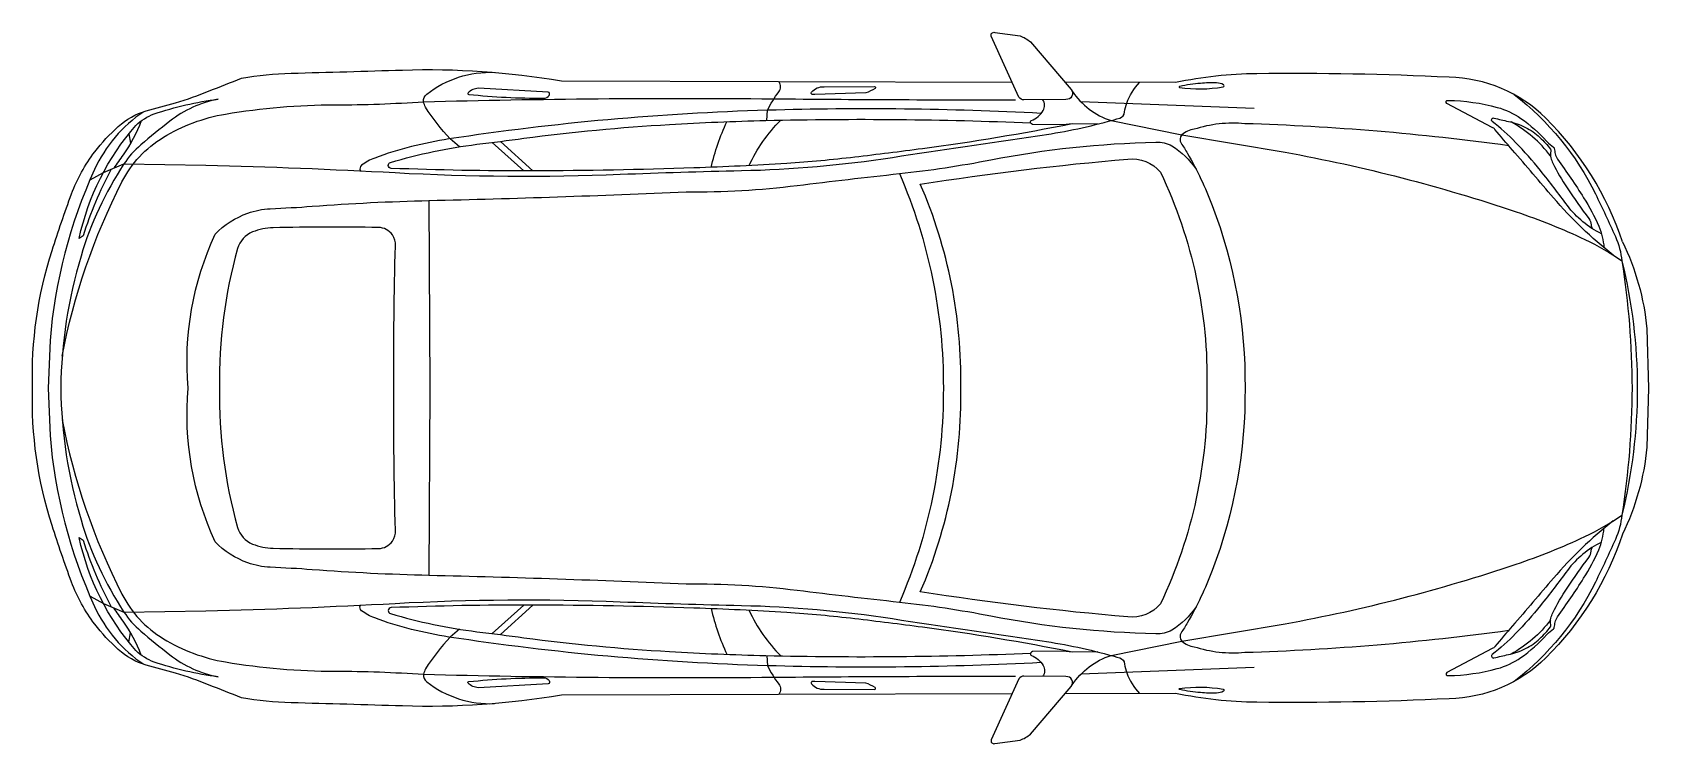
# Model space of a CAD drawing. Header units: millimetres. Extents: x 0 to 196, y -43 to 43.
import ezdxf

# ---------------------------------------------------------------- set-up
doc = ezdxf.new("R2010")
doc.units = ezdxf.units.MM
doc.layers.add('ceco.net 476 - Tesla S top view', color=7, linetype='Continuous')

msp = doc.modelspace()

# ---------------------------------------------------------------- linework, layer by layer
at = {"layer": 'ceco.net 476 - Tesla S top view'}
for points in [[(119.54, 35.27), (116.19, 42.64, -0.661998), (116.61, 43.1), (119.69, 42.68, -0.112065), (120.93, 41.95), (125.87, 36.18, -0.678812), (125.24, 34.99), (120.15, 34.92, -0.272993)], [(62.5, 35.88), (54.04, 36.33, 0.19949), (52.78, 35.77, 0.32019), (52.76, 35.66, 0.26669), (52.87, 35.59, 0.025465), (61.95, 35.13, 0.246311), (62.61, 35.48, 0.46736)], [(102.04, 36.56, -0.683665), (102.1, 36.32, -0.07495), (100.97, 35.78), (94.81, 35.57), (94.46, 35.59, -0.480005), (94.41, 35.87, -0.232373), (95.92, 36.52)], [(136.69, 26.15, -0.11656), (142.32, 0, -0.11656), (136.69, -26.15, -0.251187), (132.73, -27.75, -0.017736), (107.59, -24.71, 0.107405), (112.49, 0, 0.107405), (107.59, 24.71, -0.017736), (132.73, 27.75, -0.251187)], [(43.8, 0, -0.009743), (43.99, 17.25, 0.165648), (43.61, 18.56, 0.239354), (41.91, 19.46, 0.009258), (29.17, 19.43, 0.090852), (26.67, 18.92, 0.232319), (24.86, 16.9, 0.07243), (22.65, 0, 0.07243), (24.86, -16.9, 0.232319), (26.67, -18.92, 0.090852), (29.17, -19.43, 0.009258), (41.91, -19.46, 0.239354), (43.61, -18.56, 0.165648), (43.99, -17.25, -0.009743)], [(62.5, -35.88), (54.04, -36.33, -0.19949), (52.78, -35.77, -0.32019), (52.76, -35.66, -0.26669), (52.87, -35.59, -0.025465), (61.95, -35.13, -0.246311), (62.61, -35.48, -0.46736)], [(119.54, -35.27), (116.19, -42.64, 0.661998), (116.61, -43.1), (119.69, -42.68, 0.112065), (120.93, -41.95), (125.87, -36.18, 0.678812), (125.24, -34.99), (120.15, -34.92, 0.272993)], [(102.04, -36.56, 0.683665), (102.1, -36.32, 0.07495), (100.97, -35.78), (94.81, -35.57), (94.46, -35.59, 0.480005), (94.41, -35.87, 0.232373), (95.92, -36.52)]]:
    msp.add_lwpolyline(points, format="xyb", close=True, dxfattribs=at)
for points in [[(118.71, -37.08), (90.4, -37.15), (64.1, -37.23, -0.050077), (44.85, -38.55, 0.001023), (31.34, -38.16, -0.037299), (25.34, -37.55, -0.006983), (21.43, -36.01, 0.028405), (17.33, -34.59, -0.000201), (13.79, -33.59, -0.115744), (10.4, -31.71, -0.043925), (7.55, -28.62, -0.076664), (4.73, -23.53, -0.01031), (2.37, -16.67, -0.084773), (0, 0, -0.084773), (2.37, 16.67, -0.01031), (4.73, 23.53, -0.076664), (7.55, 28.62, -0.043925), (10.4, 31.71, -0.115744), (13.79, 33.59, -0.000201), (17.33, 34.59, 0.028405), (21.43, 36.01, -0.006983), (25.34, 37.55, -0.037299), (31.34, 38.16, 0.001023), (44.85, 38.55, -0.050077), (64.1, 37.23), (90.4, 37.15), (118.71, 37.08)], [(51.73, 29.24), (50.62, 30.21, -0.053288), (47.64, 34.05, -0.097048), (47.4, 34.71, -0.284596), (47.77, 35.61, -0.180477), (55.99, 38.26)], [(192.67, 17.73, 0.118147), (183.39, 32.71, 0.192601), (171.67, 37.67, 0.014804), (148.36, 38.1, 0.048794), (138.53, 37.03), (125.11, 37.06)], [(6.97, 25.25), (8.59, 26.13), (11.08, 27.16), (21, 27.03, -0.007088), (43.95, 26.11, 0.023417), (71.23, 25.91, -0.004586), (85.91, 26.36, 0.033103), (104.21, 27.96, -0.003086), (121.81, 30.57, 0.030375), (130.41, 32.34, 0.011006), (131.76, 32.73, 0.300249), (132.35, 33.46, -0.068344), (132.61, 34.55, -0.091775), (134.15, 37.04)], [(89.01, 32.43), (89.08, 33.67, -0.055596), (90.44, 35.9, 0.340618), (90.45, 37.15, 0.491849)], [(125.98, 36, 0.163101), (130.7, 32.41, 0.052369)], [(138.99, 36.42, 0.074556), (144.28, 36.5, 0.71989), (144.33, 36.77, 0.113909), (143.5, 36.99, 0.028597), (141.55, 36.93, 0.029934), (139.04, 36.56, 0.559957), (138.99, 36.42, 3.832623)], [(179.56, 35.57, -0.11549), (189.4, 23.53, -0.009174), (191.82, 18.35, -0.078215), (192.61, 15.4, -0.059767), (194.48, 0, -0.059767), (192.61, -15.4, -0.078215), (191.82, -18.35, -0.009174), (189.4, -23.53, -0.11549), (179.56, -35.57)], [(13.49, 33.5, 0.139387), (7.51, 26.47, 0.087151), (2.13, 5.74), (1.89, 0), (2.13, -5.74, 0.087151), (7.51, -26.47, 0.139387), (13.49, -33.5)], [(9.5, 26.46, 0.043767), (6.13, 18.45), (5.66, 18.13, -0.12727), (12.53, 31.84, -0.103788), (14.74, 33.23, -0.048471), (22.51, 35.02, 0.11897), (16.66, 32.35, 0.00925), (13.12, 29.46, 0.071577), (11.08, 27.16, 0.073053), (5.88, 16, 0.069234), (3.42, 0, 0.069234), (5.88, -16, 0.073053), (11.08, -27.16, 0.071577), (13.12, -29.46, 0.00925), (16.66, -32.35, 0.11897), (22.51, -35.02, -0.048471), (14.74, -33.23, -0.103788), (12.53, -31.84, -0.12727), (5.66, -18.13), (6.13, -18.45, 0.043767), (9.5, -26.46)], [(3.6, 3.87, -0.070819), (10.84, 24.98, -0.138811), (15.86, 30.39, -0.095084), (23.39, 33.21, -0.041899), (36.67, 34.33, 0.017218), (47.4, 34.71, -0.008608), (89.71, 35.06, 0.002173), (119.13, 34.93)], [(122.23, 33.29, 0.020189), (89.08, 33.67, 0.030618), (50.47, 30.19, 0.049803), (41.47, 27.88, 0.078375), (39.89, 27.01, 0.34667), (39.73, 26.33)], [(129.1, 32), (125.99, 32.02), (124.89, 31.92), (121.2, 31.96, -0.728593), (121.06, 32.43, 0.164934), (122.47, 33.63, 0.280594), (122.45, 34.95)], [(191.54, 16.12, -0.049502), (184.31, 23.07, 0.00154), (179.34, 28.85, -0.004097), (177.23, 31.34, 0.143002), (176.88, 31.57), (171.39, 34.51, -0.938962), (171.56, 34.87)], [(171.56, 34.87, -0.062741), (177.51, 34.02, -0.086916), (180.36, 32.68, -0.055058), (183.52, 29.89, 0.056818), (184.32, 29.19, -0.215236), (184.42, 29.03, 0.019989), (184.52, 28.4, 0.108877), (184.81, 27.74, -0.017327), (187.97, 23.07, -0.037288), (189.8, 19.61, -0.087098), (190.43, 17.02, -1.066752)], [(13.18, 32.39, -0.065455), (10.98, 28.25, 0.002013), (9.84, 26.64, -3.161295)], [(125.99, 32.02, -0.016577), (107.86, 29.01, -0.003539), (99.64, 27.98, -0.013181), (91.4, 27.23, -0.007714), (80.15, 26.68, -0.00769), (60.64, 26.32, -0.010404), (43.46, 26.63, -0.887228), (43.4, 27.35, -0.042222), (53.86, 29.54, 0.002368), (59.55, 30.27, -0.018631), (77.2, 31.95, -0.008287), (88.87, 32.43, -0.016658), (120.96, 32.14)], [(82.24, 26.75, -0.050809), (84.14, 32.28, 1.563517)], [(86.83, 26.96, -0.084778), (90.67, 32.47, 1.165989)], [(130.7, 32.41), (139.3, 30.68), (151.81, 28.58, -0.036266), (179.8, 21.36, -0.029139), (188.12, 18.01, -0.04266), (192.61, 15.4, -3.166494)], [(178.89, 29.37, 0.026455), (146.91, 32.04, 0.10207), (140.76, 31.36, 0.16358), (139.3, 30.68, 0.368248), (139.19, 29.68, -0.019787), (139.97, 28.43, -0.039608), (142.97, 22.12, -0.092999), (146.94, 0, -0.092999), (142.97, -22.12, -0.039608), (139.97, -28.43, -0.019787), (139.19, -29.68, 0.368248), (139.3, -30.68, 0.16358), (140.76, -31.36, 0.10207), (146.91, -32.04, 0.026455), (178.89, -29.37)], [(190.14, 18.68, -0.118186), (186.02, 22.11, 0.00804), (182.75, 26.36, 0.026037), (179.73, 29.77, 0.031837), (176.9, 32.31, -0.810203), (177.11, 32.73, 0.011391), (178.86, 32.32, -0.066219), (180.92, 31.6, -0.072639), (182.67, 30.37, -0.038841), (183.96, 28.95, -0.226044), (184, 28.73, 0.112945), (184, 27.92, 0.061617), (184.24, 27.25, 0.031184), (185.98, 24.25, 0.013066), (188.61, 20.53, -0.145097), (188.88, 19.8, 0.129635), (189.05, 19.3, -1.851828)], [(183.96, 28.13, 0.104767), (179.18, 32.25, 7.009896)], [(141, -26.54, -0.107446), (138.09, -29.34, -0.16439), (136.13, -29.79, -0.043103), (116.12, -27.66, 0.021109), (105.06, -25.99, -0.003734), (92.65, -24.55, 0.032309), (79.23, -23.77, 0.004717), (48.05, -22.73, -0.012521), (33.89, -22.03, 0.006963), (28.81, -21.73, -0.073684), (26.09, -21.19, -0.116242), (22.13, -18.64, -0.129346), (18.85, 0, -0.129346), (22.13, 18.64, -0.116242), (26.09, 21.19, -0.073684), (28.81, 21.73, 0.006963), (33.89, 22.03, -0.012521), (48.05, 22.73, 0.004717), (79.23, 23.77, 0.032309), (92.65, 24.55, -0.003734), (105.06, 25.99, 0.021109), (116.12, 27.66, -0.043103), (136.13, 29.79, -0.16439), (138.09, 29.34, -0.107446), (141, 26.54)], [(105.06, 25.99, -0.103693), (110.38, 0, -0.103693), (105.06, -25.99)], [(192.67, 17.73, -0.091199), (195.63, 7.18), (195.85, 0), (195.63, -7.18, -0.091199), (192.67, -17.73)], [(192.61, 15.4, -0.038027), (193.84, 0, -0.038027), (192.61, -15.4)], [(3.6, -3.87, 0.070819), (10.84, -24.98, 0.138811), (15.86, -30.39, 0.095084), (23.39, -33.21, 0.041899), (36.67, -34.33, -0.017218), (47.4, -34.71, 0.008608), (89.71, -35.06, -0.002173), (119.13, -34.93)], [(130.7, -32.41), (139.3, -30.68), (151.81, -28.58, 0.036266), (179.8, -21.36, 0.029139), (188.12, -18.01, 0.04266), (192.61, -15.4, 3.166494)], [(191.54, -16.12, 0.049502), (184.31, -23.07, -0.00154), (179.34, -28.85, 0.004097), (177.23, -31.34, -0.143002), (176.88, -31.57), (171.39, -34.51, 0.938962), (171.56, -34.87)], [(171.56, -34.87, 0.062741), (177.51, -34.02, 0.086916), (180.36, -32.68, 0.055058), (183.52, -29.89, -0.056818), (184.32, -29.19, 0.215236), (184.42, -29.03, -0.019989), (184.52, -28.4, -0.108877), (184.81, -27.74, 0.017327), (187.97, -23.07, 0.037288), (189.8, -19.61, 0.087098), (190.43, -17.02, 1.066752)], [(192.67, -17.73, -0.118147), (183.39, -32.71, -0.192601), (171.67, -37.67, -0.014804), (148.36, -38.1, -0.048794), (138.53, -37.03), (125.11, -37.06)], [(190.14, -18.68, 0.118186), (186.02, -22.11, -0.00804), (182.75, -26.36, -0.026037), (179.73, -29.77, -0.031837), (176.9, -32.31, 0.810203), (177.11, -32.73, -0.011391), (178.86, -32.32, 0.066219), (180.92, -31.6, 0.072639), (182.67, -30.37, 0.038841), (183.96, -28.95, 0.226044), (184, -28.73, -0.112945), (184, -27.92, -0.061617), (184.24, -27.25, -0.031184), (185.98, -24.25, -0.013066), (188.61, -20.53, 0.145097), (188.88, -19.8, -0.129635), (189.05, -19.3, 1.851828)], [(6.97, -25.25), (8.59, -26.13), (11.08, -27.16), (21, -27.03, 0.007088), (43.95, -26.11, -0.023417), (71.23, -25.91, 0.004586), (85.91, -26.36, -0.033103), (104.21, -27.96, 0.003086), (121.81, -30.57, -0.030375), (130.41, -32.34, -0.011006), (131.76, -32.73, -0.300249), (132.35, -33.46, 0.068344), (132.61, -34.55, 0.091775), (134.15, -37.04)], [(13.18, -32.39, 0.065455), (10.98, -28.25, -0.002013), (9.84, -26.64, 3.161295)], [(122.23, -33.29, -0.020189), (89.08, -33.67, -0.030618), (50.47, -30.19, -0.049803), (41.47, -27.88, -0.078375), (39.89, -27.01, -0.34667), (39.73, -26.33)], [(125.99, -32.02, 0.016577), (107.86, -29.01, 0.003539), (99.64, -27.98, 0.013181), (91.4, -27.23, 0.007714), (80.15, -26.68, 0.00769), (60.64, -26.32, 0.010404), (43.46, -26.63, 0.887228), (43.4, -27.35, 0.042222), (53.86, -29.54, -0.002368), (59.55, -30.27, 0.018631), (77.2, -31.95, 0.008287), (88.87, -32.43, 0.016658), (120.96, -32.14)], [(82.24, -26.75, 0.050809), (84.14, -32.28, -1.563517)], [(86.83, -26.96, 0.084778), (90.67, -32.47, -1.165989)], [(51.73, -29.24), (50.62, -30.21, 0.053288), (47.64, -34.05, 0.097048), (47.4, -34.71, 0.284596), (47.77, -35.61, 0.180477), (55.99, -38.26)], [(183.96, -28.13, -0.104767), (179.18, -32.25, -7.009896)], [(89.01, -32.43), (89.08, -33.67, 0.055596), (90.44, -35.9, -0.340618), (90.45, -37.15, -0.491849)], [(129.1, -32), (125.99, -32.02), (124.89, -31.92), (121.2, -31.96, 0.728593), (121.06, -32.43, -0.164934), (122.47, -33.63, -0.280594), (122.45, -34.95)], [(125.98, -36, -0.163101), (130.7, -32.41, -0.052369)], [(138.99, -36.42, -0.074556), (144.28, -36.5, -0.71989), (144.33, -36.77, -0.113909), (143.5, -36.99, -0.028597), (141.55, -36.93, -0.029934), (139.04, -36.56, -0.559957), (138.99, -36.42, -3.832623)]]:
    msp.add_lwpolyline(points, format="xyb", dxfattribs=at)
for points in [[(148.06, 33.88), (127.05, 34.7)], [(11.68, 30.82), (11.89, 29.67)], [(55.7, 29.77), (59.56, 26.32)], [(56.71, 29.9), (60.64, 26.32)], [(48.05, 22.73), (48.17, 0), (48.05, -22.73)], [(55.7, -29.77), (59.56, -26.32)], [(56.71, -29.9), (60.64, -26.32)], [(11.68, -30.82), (11.89, -29.67)], [(148.06, -33.88), (127.05, -34.7)]]:
    msp.add_lwpolyline(points, dxfattribs=at)

doc.saveas('drawing.dxf')
